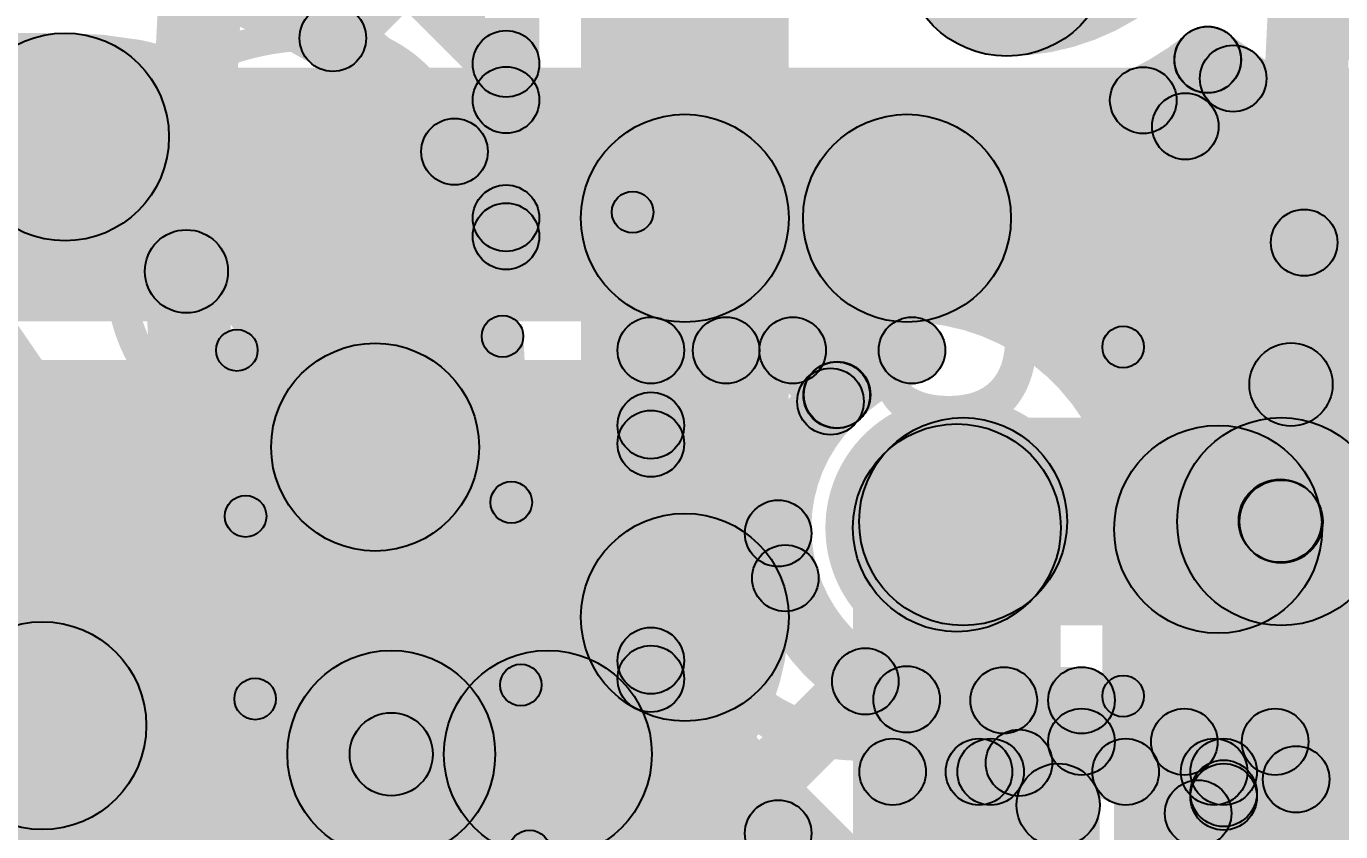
# Model space of a CAD drawing. Header units: millimetres. Extents: x -2.17 to 2.17, y -2.17 to 2.17.
# Drawn here: x -0.6649 to -0.5068, y -0.0664 to 0.0305 of the extents above; entities that cross this region are included whole.
import ezdxf

# ---------------------------------------------------------------- set-up
doc = ezdxf.new("R2010")
doc.units = ezdxf.units.MM
doc.header["$MEASUREMENT"] = 0
for name, color, linetype in [('BottomLayer', 5, 'Continuous'), ('BottomOverlay', 54, 'Continuous'), ('BottomPaste', 16, 'Continuous'), ('BottomSolder', 6, 'Continuous'), ('Mechanical1', 6, 'Continuous'), ('Mechanical2', 216, 'Continuous'), ('TopLayer', 1, 'Continuous'), ('TopOverlay', 2, 'Continuous'), ('TopPaste', 8, 'Continuous'), ('TopSolder', 216, 'Continuous'), ('ViaHoleLayer', 16, 'Continuous')]:
    doc.layers.add(name, color=color, linetype=linetype)

# ---------------------------------------------------------------- blocks, each defined once
blk = doc.blocks.new('R__0603_B_82')
at = {"layer": 'BottomLayer'}
for points in [[(-0.045, -0.0175), (-0.045, 0.0175), (-0.015, 0.0175), (-0.015, -0.0175)], [(0.015, -0.0175), (0.015, 0.0175), (0.045, 0.0175), (0.045, -0.0175)]]:
    blk.add_hatch(color=5, dxfattribs=at).paths.add_polyline_path(points)
at = {"layer": 'BottomOverlay'}
h = blk.add_hatch(color=54, dxfattribs=at)
edge = h.paths.add_edge_path()
edge.add_arc((-0.049, 0.021), 0.0025, 0, 360)
h = blk.add_hatch(color=54, dxfattribs=at)
edge = h.paths.add_edge_path()
edge.add_arc((-0.049, 0.021), 0.0025, 0, 360)
for points in [[(0.049, 0.0235), (0.049, 0.0185), (-0.049, 0.0185), (-0.049, 0.0235)], [(-0.0515, 0.021), (-0.0465, 0.021), (-0.0465, -0.021), (-0.0515, -0.021)], [(0.0465, 0.021), (0.0515, 0.021), (0.0515, -0.021), (0.0465, -0.021)], [(0.049, -0.0185), (0.049, -0.0235), (-0.049, -0.0235), (-0.049, -0.0185)]]:
    blk.add_hatch(color=54, dxfattribs=at).paths.add_polyline_path(points)
h = blk.add_hatch(color=54, dxfattribs=at)
edge = h.paths.add_edge_path()
edge.add_arc((0.049, 0.021), 0.0025, 0, 360)
h = blk.add_hatch(color=54, dxfattribs=at)
edge = h.paths.add_edge_path()
edge.add_arc((0.049, 0.021), 0.0025, 0, 360)
h = blk.add_hatch(color=54, dxfattribs=at)
edge = h.paths.add_edge_path()
edge.add_arc((-0.049, -0.021), 0.0025, 0, 360)
h = blk.add_hatch(color=54, dxfattribs=at)
edge = h.paths.add_edge_path()
edge.add_arc((-0.049, -0.021), 0.0025, 0, 360)
h = blk.add_hatch(color=54, dxfattribs=at)
edge = h.paths.add_edge_path()
edge.add_arc((0.049, -0.021), 0.0025, 0, 360)
h = blk.add_hatch(color=54, dxfattribs=at)
edge = h.paths.add_edge_path()
edge.add_arc((0.049, -0.021), 0.0025, 0, 360)
at = {"layer": 'BottomPaste'}
for points in [[(-0.045, -0.0175), (-0.045, 0.0175), (-0.015, 0.0175), (-0.015, -0.0175)], [(0.015, -0.0175), (0.015, 0.0175), (0.045, 0.0175), (0.045, -0.0175)]]:
    blk.add_hatch(color=16, dxfattribs=at).paths.add_polyline_path(points)
at = {"layer": 'BottomSolder'}
for points in [[(-0.049, -0.0215), (-0.049, 0.0215), (-0.011, 0.0215), (-0.011, -0.0215)], [(0.011, -0.0215), (0.011, 0.0215), (0.049, 0.0215), (0.049, -0.0215)]]:
    blk.add_hatch(color=6, dxfattribs=at).paths.add_polyline_path(points)
at = {"layer": 'BottomOverlay'}
for centre in [(-0.049, 0.021), (-0.049, 0.021), (0.049, 0.021), (0.049, 0.021), (-0.049, -0.021), (-0.049, -0.021), (0.049, -0.021), (0.049, -0.021)]:
    blk.add_circle(centre, 0.0025, dxfattribs=at)
blk = doc.blocks.new('1255AY_1R0N_P3_B_280')
at = {"layer": 'BottomLayer'}
blk.add_hatch(color=5, dxfattribs=at).paths.add_polyline_path([(0.06102, 0.1122), (0.12402, 0.1122), (0.12402, -0.1122), (0.06102, -0.1122)])
at = {"layer": 'BottomOverlay'}
blk.add_hatch(color=54, dxfattribs=at).paths.add_polyline_path([(0.03925, 0.1215), (0.03925, 0.1165), (-0.03968, 0.1165), (-0.03968, 0.1215)])
h = blk.add_hatch(color=54, dxfattribs=at)
edge = h.paths.add_edge_path()
edge.add_arc((0.03925, 0.119), 0.0025, 0, 360)
at = {"layer": 'BottomPaste'}
blk.add_hatch(color=16, dxfattribs=at).paths.add_polyline_path([(0.06102, 0.1122), (0.12402, 0.1122), (0.12402, -0.1122), (0.06102, -0.1122)])
at = {"layer": 'BottomSolder'}
blk.add_hatch(color=6, dxfattribs=at).paths.add_polyline_path([(0.05702, 0.1162), (0.12802, 0.1162), (0.12802, -0.1162), (0.05702, -0.1162)])
at = {"layer": 'BottomOverlay'}
blk.add_circle((0.03925, 0.119), 0.0025, dxfattribs=at)
blk = doc.blocks.new('C__0402_414')
at = {"layer": 'TopLayer'}
for points in [[(-0.0275, -0.0125), (-0.0275, 0.0125), (-0.0095, 0.0125), (-0.0095, -0.0125)], [(0.0095, -0.0125), (0.0095, 0.0125), (0.0275, 0.0125), (0.0275, -0.0125)]]:
    blk.add_hatch(color=1, dxfattribs=at).paths.add_polyline_path(points)
at = {"layer": 'TopOverlay'}
h = blk.add_hatch(color=2, dxfattribs=at)
edge = h.paths.add_edge_path()
edge.add_arc((-0.031, 0.016), 0.0025, 0, 360)
h = blk.add_hatch(color=2, dxfattribs=at)
edge = h.paths.add_edge_path()
edge.add_arc((-0.031, 0.016), 0.0025, 0, 360)
for points in [[(-0.011, 0.0185), (-0.011, 0.0135), (-0.031, 0.0135), (-0.031, 0.0185)], [(0.031, 0.0185), (0.031, 0.0135), (0.011, 0.0135), (0.011, 0.0185)], [(-0.0335, 0.016), (-0.0285, 0.016), (-0.0285, -0.016), (-0.0335, -0.016)], [(0.0285, 0.016), (0.0335, 0.016), (0.0335, -0.016), (0.0285, -0.016)], [(-0.011, -0.0135), (-0.011, -0.0185), (-0.031, -0.0185), (-0.031, -0.0135)], [(0.031, -0.0135), (0.031, -0.0185), (0.011, -0.0185), (0.011, -0.0135)]]:
    blk.add_hatch(color=2, dxfattribs=at).paths.add_polyline_path(points)
h = blk.add_hatch(color=2, dxfattribs=at)
edge = h.paths.add_edge_path()
edge.add_arc((-0.011, 0.016), 0.0025, 0, 360)
h = blk.add_hatch(color=2, dxfattribs=at)
edge = h.paths.add_edge_path()
edge.add_arc((0.011, 0.016), 0.0025, 0, 360)
h = blk.add_hatch(color=2, dxfattribs=at)
edge = h.paths.add_edge_path()
edge.add_arc((0.031, 0.016), 0.0025, 0, 360)
h = blk.add_hatch(color=2, dxfattribs=at)
edge = h.paths.add_edge_path()
edge.add_arc((0.031, 0.016), 0.0025, 0, 360)
h = blk.add_hatch(color=2, dxfattribs=at)
edge = h.paths.add_edge_path()
edge.add_arc((-0.031, -0.016), 0.0025, 0, 360)
h = blk.add_hatch(color=2, dxfattribs=at)
edge = h.paths.add_edge_path()
edge.add_arc((-0.031, -0.016), 0.0025, 0, 360)
h = blk.add_hatch(color=2, dxfattribs=at)
edge = h.paths.add_edge_path()
edge.add_arc((-0.011, -0.016), 0.0025, 0, 360)
h = blk.add_hatch(color=2, dxfattribs=at)
edge = h.paths.add_edge_path()
edge.add_arc((0.011, -0.016), 0.0025, 0, 360)
h = blk.add_hatch(color=2, dxfattribs=at)
edge = h.paths.add_edge_path()
edge.add_arc((0.031, -0.016), 0.0025, 0, 360)
h = blk.add_hatch(color=2, dxfattribs=at)
edge = h.paths.add_edge_path()
edge.add_arc((0.031, -0.016), 0.0025, 0, 360)
at = {"layer": 'TopPaste'}
for points in [[(-0.0275, -0.0125), (-0.0275, 0.0125), (-0.0095, 0.0125), (-0.0095, -0.0125)], [(0.0095, -0.0125), (0.0095, 0.0125), (0.0275, 0.0125), (0.0275, -0.0125)]]:
    blk.add_hatch(color=8, dxfattribs=at).paths.add_polyline_path(points)
at = {"layer": 'TopSolder'}
for points in [[(-0.02986, -0.01486), (-0.02986, 0.01486), (-0.00714, 0.01486), (-0.00714, -0.01486)], [(0.00714, -0.01486), (0.00714, 0.01486), (0.02986, 0.01486), (0.02986, -0.01486)]]:
    blk.add_hatch(color=216, dxfattribs=at).paths.add_polyline_path(points)
at = {"layer": 'TopOverlay'}
for centre in [(-0.031, 0.016), (-0.031, 0.016), (-0.011, 0.016), (0.011, 0.016), (0.031, 0.016), (0.031, 0.016), (-0.031, -0.016), (-0.031, -0.016), (-0.011, -0.016), (0.011, -0.016), (0.031, -0.016), (0.031, -0.016)]:
    blk.add_circle(centre, 0.0025, dxfattribs=at)

msp = doc.modelspace()

# ---------------------------------------------------------------- hatches: boundary and pattern name
at = {"layer": 'BottomLayer'}
for points in [[(-0.693, 0.0005), (-0.693, 0.0255), (-0.47339, 0.0255), (-0.47339, 0.0005)], [(-0.5898, -0.0125), (-0.5898, -0.0045), (-0.5584, -0.0045), (-0.5584, -0.0125)], [(-0.58697, -0.02037), (-0.59262, -0.01471), (-0.58358, -0.00567), (-0.57792, -0.01133)], [(-0.57557, -0.01133), (-0.56992, -0.00567), (-0.56457, -0.01102), (-0.57023, -0.01668)], [(-0.5858, -0.08564), (-0.5938, -0.08564), (-0.5938, -0.0085), (-0.5858, -0.0085)], [(-0.59262, -0.02256), (-0.58697, -0.01691), (-0.57081, -0.03307), (-0.57646, -0.03872)], [(-0.55225, -0.0416), (-0.55225, -0.0166), (-0.514, -0.0166), (-0.514, -0.0416)], [(-0.54416, -0.03869), (-0.56184, -0.02102), (-0.56109, -0.02026), (-0.54341, -0.03794)], [(-0.51764, -0.03254), (-0.51057, -0.02546), (-0.51046, -0.02557), (-0.51754, -0.03264)], [(-0.58697, -0.04866), (-0.59262, -0.043), (-0.57732, -0.02769), (-0.57166, -0.03335)], [(-0.59262, -0.05085), (-0.58697, -0.04519), (-0.55922, -0.07293), (-0.56488, -0.07859)], [(-0.58697, -0.07694), (-0.59262, -0.07128), (-0.56684, -0.04549), (-0.56118, -0.05115)], [(-0.54736, -0.0546), (-0.54736, -0.0466), (-0.538, -0.0466), (-0.538, -0.0546)], [(-0.56187, -0.05332), (-0.55621, -0.04766), (-0.5475, -0.05637), (-0.55316, -0.06203)], [(-0.5427, -0.06095), (-0.54835, -0.0553), (-0.54083, -0.04777), (-0.53517, -0.05343)], [(-0.534, -0.0556), (-0.542, -0.0556), (-0.542, -0.0506), (-0.534, -0.0506)], [(-0.538, -0.0596), (-0.538, -0.0516), (-0.49, -0.0516), (-0.49, -0.0596)], [(-0.52847, -0.05843), (-0.52281, -0.05277), (-0.51922, -0.05637), (-0.52488, -0.06203)], [(-0.51808, -0.06462), (-0.52373, -0.05896), (-0.51755, -0.05277), (-0.51189, -0.05843)], [(-0.56072, -0.0632), (-0.56072, -0.0552), (-0.54894, -0.0552), (-0.54894, -0.0632)], [(-0.53269, -0.0632), (-0.53269, -0.0552), (-0.52091, -0.0552), (-0.52091, -0.0632)], [(-0.51219, -0.0641), (-0.51219, -0.0561), (-0.48146, -0.0561), (-0.48146, -0.0641)], [(-0.55672, -0.07098), (-0.56472, -0.07098), (-0.56472, -0.0592), (-0.55672, -0.0592)], [(-0.51691, -0.06222), (-0.52491, -0.06222), (-0.52491, -0.0592), (-0.51691, -0.0592)], [(-0.53581, -0.0791), (-0.54581, -0.0791), (-0.54581, -0.0632), (-0.53581, -0.0632)]]:
    msp.add_hatch(color=5, dxfattribs=at).paths.add_polyline_path(points)
h = msp.add_hatch(color=5, dxfattribs=at)
edge = h.paths.add_edge_path()
edge.add_arc((-0.5898, -0.0085), 0.004, 0, 360)
h = msp.add_hatch(color=5, dxfattribs=at)
edge = h.paths.add_edge_path()
edge.add_arc((-0.5898, -0.0085), 0.004, 0, 360)
h = msp.add_hatch(color=5, dxfattribs=at)
edge = h.paths.add_edge_path()
edge.add_arc((-0.58075, -0.0085), 0.004, 0, 360)
h = msp.add_hatch(color=5, dxfattribs=at)
edge = h.paths.add_edge_path()
edge.add_arc((-0.57274, -0.0085), 0.004, 0, 360)
h = msp.add_hatch(color=5, dxfattribs=at)
edge = h.paths.add_edge_path()
edge.add_arc((-0.5584, -0.0085), 0.004, 0, 360)
h = msp.add_hatch(color=5, dxfattribs=at)
edge = h.paths.add_edge_path()
edge.add_arc((-0.5584, -0.0085), 0.004, 0, 360)
h = msp.add_hatch(color=5, dxfattribs=at)
edge = h.paths.add_edge_path()
edge.add_arc((-0.5584, -0.0085), 0.004, 0, 360)
h = msp.add_hatch(color=5, dxfattribs=at)
edge = h.paths.add_edge_path()
edge.add_arc((-0.5682, -0.01465), 0.004, 0, 360)
h = msp.add_hatch(color=5, dxfattribs=at)
edge = h.paths.add_edge_path()
edge.add_arc((-0.56745, -0.0139), 0.004, 0, 360)
h = msp.add_hatch(color=5, dxfattribs=at)
edge = h.paths.add_edge_path()
edge.add_arc((-0.56745, -0.0139), 0.004, 0, 360)
h = msp.add_hatch(color=5, dxfattribs=at)
edge = h.paths.add_edge_path()
edge.add_arc((-0.5674, -0.01385), 0.004, 0, 360)
h = msp.add_hatch(color=5, dxfattribs=at)
edge = h.paths.add_edge_path()
edge.add_arc((-0.5898, -0.01754), 0.004, 0, 360)
h = msp.add_hatch(color=5, dxfattribs=at)
edge = h.paths.add_edge_path()
edge.add_arc((-0.5898, -0.01973), 0.004, 0, 360)
h = msp.add_hatch(color=5, dxfattribs=at)
edge = h.paths.add_edge_path()
edge.add_arc((-0.553, -0.02985), 0.0125, 0, 360)
h = msp.add_hatch(color=5, dxfattribs=at)
edge = h.paths.add_edge_path()
edge.add_arc((-0.55225, -0.0291), 0.0125, 0, 360)
h = msp.add_hatch(color=5, dxfattribs=at)
edge = h.paths.add_edge_path()
edge.add_arc((-0.55225, -0.0291), 0.0125, 0, 360)
h = msp.add_hatch(color=5, dxfattribs=at)
edge = h.paths.add_edge_path()
edge.add_arc((-0.514, -0.0291), 0.0125, 0, 360)
h = msp.add_hatch(color=5, dxfattribs=at)
edge = h.paths.add_edge_path()
edge.add_arc((-0.553, -0.02985), 0.01181, 0, 360)
h = msp.add_hatch(color=5, dxfattribs=at)
edge = h.paths.add_edge_path()
edge.add_arc((-0.5141, -0.029), 0.005, 0, 360)
h = msp.add_hatch(color=5, dxfattribs=at)
edge = h.paths.add_edge_path()
edge.add_arc((-0.514, -0.0291), 0.005, 0, 360)
h = msp.add_hatch(color=5, dxfattribs=at)
edge = h.paths.add_edge_path()
edge.add_arc((-0.57449, -0.03052), 0.004, 0, 360)
h = msp.add_hatch(color=5, dxfattribs=at)
edge = h.paths.add_edge_path()
edge.add_arc((-0.57363, -0.0359), 0.004, 0, 360)
h = msp.add_hatch(color=5, dxfattribs=at)
edge = h.paths.add_edge_path()
edge.add_arc((-0.5898, -0.04583), 0.004, 0, 360)
h = msp.add_hatch(color=5, dxfattribs=at)
edge = h.paths.add_edge_path()
edge.add_arc((-0.5898, -0.04802), 0.004, 0, 360)
h = msp.add_hatch(color=5, dxfattribs=at)
edge = h.paths.add_edge_path()
edge.add_arc((-0.56401, -0.04832), 0.004, 0, 360)
h = msp.add_hatch(color=5, dxfattribs=at)
edge = h.paths.add_edge_path()
edge.add_arc((-0.55904, -0.05049), 0.004, 0, 360)
h = msp.add_hatch(color=5, dxfattribs=at)
edge = h.paths.add_edge_path()
edge.add_arc((-0.54736, -0.0506), 0.004, 0, 360)
h = msp.add_hatch(color=5, dxfattribs=at)
edge = h.paths.add_edge_path()
edge.add_arc((-0.54736, -0.0506), 0.004, 0, 360)
h = msp.add_hatch(color=5, dxfattribs=at)
edge = h.paths.add_edge_path()
edge.add_arc((-0.538, -0.0506), 0.004, 0, 360)
h = msp.add_hatch(color=5, dxfattribs=at)
edge = h.paths.add_edge_path()
edge.add_arc((-0.538, -0.0506), 0.004, 0, 360)
h = msp.add_hatch(color=5, dxfattribs=at)
edge = h.paths.add_edge_path()
edge.add_arc((-0.538, -0.0506), 0.004, 0, 360)
h = msp.add_hatch(color=5, dxfattribs=at)
edge = h.paths.add_edge_path()
edge.add_arc((-0.538, -0.0556), 0.004, 0, 360)
h = msp.add_hatch(color=5, dxfattribs=at)
edge = h.paths.add_edge_path()
edge.add_arc((-0.538, -0.0556), 0.004, 0, 360)
h = msp.add_hatch(color=5, dxfattribs=at)
edge = h.paths.add_edge_path()
edge.add_arc((-0.52564, -0.0556), 0.004, 0, 360)
h = msp.add_hatch(color=5, dxfattribs=at)
edge = h.paths.add_edge_path()
edge.add_arc((-0.51472, -0.0556), 0.004, 0, 360)
h = msp.add_hatch(color=5, dxfattribs=at)
edge = h.paths.add_edge_path()
edge.add_arc((-0.56072, -0.0592), 0.004, 0, 360)
h = msp.add_hatch(color=5, dxfattribs=at)
edge = h.paths.add_edge_path()
edge.add_arc((-0.56072, -0.0592), 0.004, 0, 360)
h = msp.add_hatch(color=5, dxfattribs=at)
edge = h.paths.add_edge_path()
edge.add_arc((-0.55033, -0.0592), 0.004, 0, 360)
h = msp.add_hatch(color=5, dxfattribs=at)
edge = h.paths.add_edge_path()
edge.add_arc((-0.54894, -0.0592), 0.004, 0, 360)
h = msp.add_hatch(color=5, dxfattribs=at)
edge = h.paths.add_edge_path()
edge.add_arc((-0.54894, -0.0592), 0.004, 0, 360)
h = msp.add_hatch(color=5, dxfattribs=at)
edge = h.paths.add_edge_path()
edge.add_arc((-0.54553, -0.05813), 0.004, 0, 360)
h = msp.add_hatch(color=5, dxfattribs=at)
edge = h.paths.add_edge_path()
edge.add_arc((-0.53269, -0.0592), 0.004, 0, 360)
h = msp.add_hatch(color=5, dxfattribs=at)
edge = h.paths.add_edge_path()
edge.add_arc((-0.53269, -0.0592), 0.004, 0, 360)
h = msp.add_hatch(color=5, dxfattribs=at)
edge = h.paths.add_edge_path()
edge.add_arc((-0.52205, -0.0592), 0.004, 0, 360)
h = msp.add_hatch(color=5, dxfattribs=at)
edge = h.paths.add_edge_path()
edge.add_arc((-0.52091, -0.0592), 0.004, 0, 360)
h = msp.add_hatch(color=5, dxfattribs=at)
edge = h.paths.add_edge_path()
edge.add_arc((-0.52091, -0.0592), 0.004, 0, 360)
h = msp.add_hatch(color=5, dxfattribs=at)
edge = h.paths.add_edge_path()
edge.add_arc((-0.51219, -0.0601), 0.004, 0, 360)
h = msp.add_hatch(color=5, dxfattribs=at)
edge = h.paths.add_edge_path()
edge.add_arc((-0.51219, -0.0601), 0.004, 0, 360)
h = msp.add_hatch(color=5, dxfattribs=at)
edge = h.paths.add_edge_path()
edge.add_arc((-0.54081, -0.0632), 0.005, 0, 360)
h = msp.add_hatch(color=5, dxfattribs=at)
edge = h.paths.add_edge_path()
edge.add_arc((-0.52091, -0.06179), 0.004, 0, 360)
h = msp.add_hatch(color=5, dxfattribs=at)
edge = h.paths.add_edge_path()
edge.add_arc((-0.52091, -0.06222), 0.004, 0, 360)
h = msp.add_hatch(color=5, dxfattribs=at)
edge = h.paths.add_edge_path()
edge.add_arc((-0.52091, -0.06222), 0.004, 0, 360)
h = msp.add_hatch(color=5, dxfattribs=at)
edge = h.paths.add_edge_path()
edge.add_arc((-0.52091, -0.06222), 0.004, 0, 360)
h = msp.add_hatch(color=5, dxfattribs=at)
edge = h.paths.add_edge_path()
edge.add_arc((-0.52397, -0.0642), 0.004, 0, 360)
at = {"layer": 'BottomSolder'}
h = msp.add_hatch(color=6, dxfattribs=at)
edge = h.paths.add_edge_path()
edge.add_arc((-0.553, -0.02985), 0.01581, 0, 360)
at = {"layer": 'Mechanical1'}
msp.add_hatch(color=6, dxfattribs=at).paths.add_polyline_path([(-2.164, -0.005), (-2.164, 0.005), (0, 0.005), (0, -0.005)])
at = {"layer": 'Mechanical2'}
h = msp.add_hatch(color=216, dxfattribs=at)
edge = h.paths.add_edge_path()
edge.add_arc((-0.64567, 0.001), 0.005, 0, 360)
h = msp.add_hatch(color=216, dxfattribs=at)
edge = h.paths.add_edge_path()
edge.add_arc((-0.51281, -0.01261), 0.005, 0, 360)
at = {"layer": 'TopLayer'}
for points in [[(-0.60322, 0.00739), (-0.61122, 0.00739), (-0.61122, 0.07111), (-0.60322, 0.07111)], [(-0.57322, 0.00739), (-0.59822, 0.00739), (-0.59822, 0.07111), (-0.57322, 0.07111)], [(-0.64083, 0.05393), (-0.63518, 0.05959), (-0.60439, 0.0288), (-0.61004, 0.02314)], [(-0.62522, 0.02623), (-0.63088, 0.03188), (-0.61004, 0.05272), (-0.60439, 0.04706)], [(-0.73382, 0.00467), (-0.73382, 0.02967), (-0.66027, 0.02967), (-0.66027, 0.00467)], [(-0.52567, 0.02362), (-0.52001, 0.02928), (-0.49881, 0.00808), (-0.50447, 0.00242)], [(-0.52269, 0.01562), (-0.52835, 0.02128), (-0.5226, 0.02703), (-0.51694, 0.02137)], [(-0.61059, 0.01257), (-0.61625, 0.01823), (-0.61004, 0.02443), (-0.60439, 0.01878)], [(-0.58572, -0.00511), (-0.58572, 0.01989), (-0.559, 0.01989), (-0.559, -0.00511)], [(-0.5084, 0.00163), (-0.51406, 0.00729), (-0.50387, 0.01747), (-0.49821, 0.01181)], [(-0.57322, -0.04061), (-0.59822, -0.04061), (-0.59822, 0.00739), (-0.57322, 0.00739)], [(-0.5405, -0.185), (-0.5655, -0.185), (-0.5655, -0.02985), (-0.5405, -0.02985)], [(-0.50908, -0.14087), (-0.53408, -0.14087), (-0.53408, -0.03003), (-0.50908, -0.03003)], [(-0.62103, -0.06959), (-0.62103, -0.04459), (-0.60219, -0.04459), (-0.60219, -0.06959)], [(-0.6505, -0.14708), (-0.6755, -0.14708), (-0.6755, -0.05365), (-0.6505, -0.05365)], [(-0.62602, -0.05735), (-0.61604, -0.05682), (-0.61504, -0.0758), (-0.62503, -0.07632)]]:
    msp.add_hatch(color=1, dxfattribs=at).paths.add_polyline_path(points)
h = msp.add_hatch(color=1, dxfattribs=at)
edge = h.paths.add_edge_path()
edge.add_arc((-0.547, 0.03939), 0.0125, 0, 360)
h = msp.add_hatch(color=1, dxfattribs=at)
edge = h.paths.add_edge_path()
edge.add_arc((-0.62805, 0.02906), 0.004, 0, 360)
h = msp.add_hatch(color=1, dxfattribs=at)
edge = h.paths.add_edge_path()
edge.add_arc((-0.52284, 0.02645), 0.004, 0, 360)
h = msp.add_hatch(color=1, dxfattribs=at)
edge = h.paths.add_edge_path()
edge.add_arc((-0.52282, 0.02646), 0.004, 0, 360)
h = msp.add_hatch(color=1, dxfattribs=at)
edge = h.paths.add_edge_path()
edge.add_arc((-0.52282, 0.02646), 0.004, 0, 360)
h = msp.add_hatch(color=1, dxfattribs=at)
edge = h.paths.add_edge_path()
edge.add_arc((-0.66027, 0.01717), 0.0125, 0, 360)
h = msp.add_hatch(color=1, dxfattribs=at)
edge = h.paths.add_edge_path()
edge.add_arc((-0.66027, 0.01717), 0.0125, 0, 360)
h = msp.add_hatch(color=1, dxfattribs=at)
edge = h.paths.add_edge_path()
edge.add_arc((-0.60722, 0.02597), 0.004, 0, 360)
h = msp.add_hatch(color=1, dxfattribs=at)
edge = h.paths.add_edge_path()
edge.add_arc((-0.51977, 0.0242), 0.004, 0, 360)
h = msp.add_hatch(color=1, dxfattribs=at)
edge = h.paths.add_edge_path()
edge.add_arc((-0.60722, 0.02161), 0.004, 0, 360)
h = msp.add_hatch(color=1, dxfattribs=at)
edge = h.paths.add_edge_path()
edge.add_arc((-0.53058, 0.02158), 0.004, 0, 360)
h = msp.add_hatch(color=1, dxfattribs=at)
edge = h.paths.add_edge_path()
edge.add_arc((-0.53058, 0.02158), 0.004, 0, 360)
h = msp.add_hatch(color=1, dxfattribs=at)
edge = h.paths.add_edge_path()
edge.add_arc((-0.52552, 0.01845), 0.004, 0, 360)
h = msp.add_hatch(color=1, dxfattribs=at)
edge = h.paths.add_edge_path()
edge.add_arc((-0.61342, 0.0154), 0.004, 0, 360)
h = msp.add_hatch(color=1, dxfattribs=at)
edge = h.paths.add_edge_path()
edge.add_arc((-0.58572, 0.00739), 0.0125, 0, 360)
h = msp.add_hatch(color=1, dxfattribs=at)
edge = h.paths.add_edge_path()
edge.add_arc((-0.58572, 0.00739), 0.0125, 0, 360)
h = msp.add_hatch(color=1, dxfattribs=at)
edge = h.paths.add_edge_path()
edge.add_arc((-0.58572, 0.00739), 0.0125, 0, 360)
h = msp.add_hatch(color=1, dxfattribs=at)
edge = h.paths.add_edge_path()
edge.add_arc((-0.559, 0.00739), 0.0125, 0, 360)
h = msp.add_hatch(color=1, dxfattribs=at)
edge = h.paths.add_edge_path()
edge.add_arc((-0.559, 0.00739), 0.0125, 0, 360)
h = msp.add_hatch(color=1, dxfattribs=at)
edge = h.paths.add_edge_path()
edge.add_arc((-0.60722, 0.00739), 0.004, 0, 360)
h = msp.add_hatch(color=1, dxfattribs=at)
edge = h.paths.add_edge_path()
edge.add_arc((-0.60722, 0.00522), 0.004, 0, 360)
h = msp.add_hatch(color=1, dxfattribs=at)
edge = h.paths.add_edge_path()
edge.add_arc((-0.51123, 0.00446), 0.004, 0, 360)
h = msp.add_hatch(color=1, dxfattribs=at)
edge = h.paths.add_edge_path()
edge.add_arc((-0.62297, -0.02014), 0.0125, 0, 360)
h = msp.add_hatch(color=1, dxfattribs=at)
edge = h.paths.add_edge_path()
edge.add_arc((-0.553, -0.02985), 0.0125, 0, 360)
h = msp.add_hatch(color=1, dxfattribs=at)
edge = h.paths.add_edge_path()
edge.add_arc((-0.553, -0.02985), 0.01181, 0, 360)
h = msp.add_hatch(color=1, dxfattribs=at)
edge = h.paths.add_edge_path()
edge.add_arc((-0.52158, -0.03003), 0.0125, 0, 360)
h = msp.add_hatch(color=1, dxfattribs=at)
edge = h.paths.add_edge_path()
edge.add_arc((-0.52158, -0.03003), 0.0125, 0, 360)
h = msp.add_hatch(color=1, dxfattribs=at)
edge = h.paths.add_edge_path()
edge.add_arc((-0.58572, -0.04061), 0.0125, 0, 360)
h = msp.add_hatch(color=1, dxfattribs=at)
edge = h.paths.add_edge_path()
edge.add_arc((-0.58572, -0.04061), 0.0125, 0, 360)
h = msp.add_hatch(color=1, dxfattribs=at)
edge = h.paths.add_edge_path()
edge.add_arc((-0.663, -0.05365), 0.0125, 0, 360)
h = msp.add_hatch(color=1, dxfattribs=at)
edge = h.paths.add_edge_path()
edge.add_arc((-0.663, -0.05365), 0.0125, 0, 360)
h = msp.add_hatch(color=1, dxfattribs=at)
edge = h.paths.add_edge_path()
edge.add_arc((-0.62103, -0.05709), 0.0125, 0, 360)
h = msp.add_hatch(color=1, dxfattribs=at)
edge = h.paths.add_edge_path()
edge.add_arc((-0.60219, -0.05709), 0.0125, 0, 360)
h = msp.add_hatch(color=1, dxfattribs=at)
edge = h.paths.add_edge_path()
edge.add_arc((-0.60219, -0.05709), 0.0125, 0, 360)
h = msp.add_hatch(color=1, dxfattribs=at)
edge = h.paths.add_edge_path()
edge.add_arc((-0.62103, -0.05709), 0.005, 0, 360)
h = msp.add_hatch(color=1, dxfattribs=at)
edge = h.paths.add_edge_path()
edge.add_arc((-0.5745, -0.0666), 0.004, 0, 360)
h = msp.add_hatch(color=1, dxfattribs=at)
edge = h.paths.add_edge_path()
edge.add_arc((-0.5745, -0.0666), 0.004, 0, 360)
at = {"layer": 'TopSolder'}
h = msp.add_hatch(color=216, dxfattribs=at)
edge = h.paths.add_edge_path()
edge.add_arc((-0.553, -0.02985), 0.01581, 0, 360)
at = {"layer": 'ViaHoleLayer'}
h = msp.add_hatch(color=16, dxfattribs=at)
edge = h.paths.add_edge_path()
edge.add_arc((-0.553, -0.02985), 0.00591, 0, 360)

# ---------------------------------------------------------------- linework, layer by layer
at = {"layer": 'BottomLayer', "const_width": 0.008}
for points in [[(-0.56745, -0.0139, -0.124497), (-0.5584, -0.0085)], [(-0.56745, -0.0139, -0.124497), (-0.5584, -0.0085)], [(-0.54736, -0.0506, -0.768704), (-0.5682, -0.01465)], [(-0.54894, -0.0592, -0.196238), (-0.53269, -0.0592)], [(-0.52091, -0.06222, -0.119718), (-0.51219, -0.0601)], [(-0.52397, -0.0642, -0.048113), (-0.52091, -0.06222)]]:
    msp.add_lwpolyline(points, format="xyb", dxfattribs=at)
at = {"layer": 'BottomLayer'}
for centre, radius in [((-0.5898, -0.0085), 0.004), ((-0.5898, -0.0085), 0.004), ((-0.58075, -0.0085), 0.004), ((-0.57274, -0.0085), 0.004), ((-0.5584, -0.0085), 0.004), ((-0.5584, -0.0085), 0.004), ((-0.5584, -0.0085), 0.004), ((-0.5682, -0.01465), 0.004), ((-0.56745, -0.0139), 0.004), ((-0.56745, -0.0139), 0.004), ((-0.5674, -0.01385), 0.004), ((-0.5898, -0.01754), 0.004), ((-0.5898, -0.01973), 0.004), ((-0.553, -0.02985), 0.0125), ((-0.55225, -0.0291), 0.0125), ((-0.55225, -0.0291), 0.0125), ((-0.514, -0.0291), 0.0125), ((-0.5141, -0.029), 0.005), ((-0.514, -0.0291), 0.005), ((-0.57449, -0.03052), 0.004), ((-0.57363, -0.0359), 0.004), ((-0.5898, -0.04583), 0.004), ((-0.5898, -0.04802), 0.004), ((-0.56401, -0.04832), 0.004), ((-0.55904, -0.05049), 0.004), ((-0.54736, -0.0506), 0.004), ((-0.54736, -0.0506), 0.004), ((-0.538, -0.0506), 0.004), ((-0.538, -0.0506), 0.004), ((-0.538, -0.0506), 0.004), ((-0.538, -0.0556), 0.004), ((-0.538, -0.0556), 0.004), ((-0.52564, -0.0556), 0.004), ((-0.51472, -0.0556), 0.004), ((-0.56072, -0.0592), 0.004), ((-0.56072, -0.0592), 0.004), ((-0.55033, -0.0592), 0.004), ((-0.54894, -0.0592), 0.004), ((-0.54894, -0.0592), 0.004), ((-0.54553, -0.05813), 0.004), ((-0.53269, -0.0592), 0.004), ((-0.53269, -0.0592), 0.004), ((-0.52205, -0.0592), 0.004), ((-0.52091, -0.0592), 0.004), ((-0.52091, -0.0592), 0.004), ((-0.51219, -0.0601), 0.004), ((-0.51219, -0.0601), 0.004), ((-0.54081, -0.0632), 0.005), ((-0.52091, -0.06179), 0.004), ((-0.52091, -0.06222), 0.004), ((-0.52091, -0.06222), 0.004), ((-0.52091, -0.06222), 0.004), ((-0.52397, -0.0642), 0.004)]:
    msp.add_circle(centre, radius, dxfattribs=at)
at = {"layer": 'Mechanical2', "const_width": 0.01}
for points in [[(2.16535, 0.001, 1), (-2.16535, 0.001, 1)], [(2.08135, -0.01, 1), (-2.04935, -0.01, 1)], [(1.84055, 0.001, 1), (-1.84055, 0.001, 1)], [(1.6437, 0.001, 1), (-1.6437, 0.001, 1)], [(1.50394, 0, 1), (-1.50394, 0, 1)], [(1.30709, 0.001, 1), (-1.30709, 0.001, 1)], [(1.17323, 0.001, 1), (-1.17323, 0.001, 1)], [(0.97638, 0.001, 1), (-0.97638, 0.001, 1)], [(0.84252, 0.001, 1), (-0.84252, 0.001, 1)], [(0.64567, 0.001, 1), (-0.64567, 0.001, 1)], [(0.51081, -0.01261, 1), (-0.51281, -0.01261, 1)]]:
    msp.add_lwpolyline(points, format="xyb", close=True, dxfattribs=at)
at = {"layer": 'Mechanical2'}
for centre in [(-0.64567, 0.001), (-0.51281, -0.01261)]:
    msp.add_circle(centre, 0.005, dxfattribs=at)
at = {"layer": 'TopLayer'}
for points, const_width in [([(-0.47668, 0.03207, -0.414214), (-0.53013, 0.08552)], 0.025), ([(-0.53013, 0.05626, -0.414214), (-0.547, 0.03939)], 0.025), ([(-0.66027, 0.03867, -0.288897), (-0.60722, 0.00522)], 0.008), ([(-0.52282, 0.02646, -0.059904), (-0.53058, 0.02158)], 0.008), ([(-0.49928, 0.01406, -0.089484), (-0.52282, 0.02646)], 0.008), ([(-0.73382, 0.01717, -0.414214), (-0.663, -0.05365)], 0.025), ([(-0.66027, 0.01717, -0.414214), (-0.62297, -0.02014)], 0.025), ([(-0.53058, 0.02158, -0.273382), (-0.50008, -0.03003)], 0.008), ([(-0.559, 0.00739, -0.414214), (-0.52158, -0.03003)], 0.025), ([(-0.58572, -0.04061, -0.414214), (-0.60219, -0.05709)], 0.025), ([(-0.5745, -0.0666, -0.147083), (-0.59342, -0.07756)], 0.008)]:
    msp.add_lwpolyline(points, format="xyb", dxfattribs=dict(at, const_width=const_width))
for centre, radius in [((-0.547, 0.03939), 0.0125), ((-0.62805, 0.02906), 0.004), ((-0.52284, 0.02645), 0.004), ((-0.52282, 0.02646), 0.004), ((-0.52282, 0.02646), 0.004), ((-0.66027, 0.01717), 0.0125), ((-0.66027, 0.01717), 0.0125), ((-0.60722, 0.02597), 0.004), ((-0.51977, 0.0242), 0.004), ((-0.60722, 0.02161), 0.004), ((-0.53058, 0.02158), 0.004), ((-0.53058, 0.02158), 0.004), ((-0.52552, 0.01845), 0.004), ((-0.61342, 0.0154), 0.004), ((-0.58572, 0.00739), 0.0125), ((-0.58572, 0.00739), 0.0125), ((-0.58572, 0.00739), 0.0125), ((-0.559, 0.00739), 0.0125), ((-0.559, 0.00739), 0.0125), ((-0.60722, 0.00739), 0.004), ((-0.60722, 0.00522), 0.004), ((-0.51123, 0.00446), 0.004), ((-0.62297, -0.02014), 0.0125), ((-0.553, -0.02985), 0.0125), ((-0.52158, -0.03003), 0.0125), ((-0.52158, -0.03003), 0.0125), ((-0.58572, -0.04061), 0.0125), ((-0.58572, -0.04061), 0.0125), ((-0.663, -0.05365), 0.0125), ((-0.663, -0.05365), 0.0125), ((-0.62103, -0.05709), 0.0125), ((-0.60219, -0.05709), 0.0125), ((-0.60219, -0.05709), 0.0125), ((-0.62103, -0.05709), 0.005), ((-0.5745, -0.0666), 0.004), ((-0.5745, -0.0666), 0.004)]:
    msp.add_circle(centre, radius, dxfattribs=at)

# ---------------------------------------------------------------- block references
for name, p, rotation in [('1255AY_1R0N_P3_B_280', (-0.711, 0.04737), 270), ('C__0402_414', (-0.622, -0.03861), 93.00000000000001), ('R__0603_B_82', (-0.484, -0.0291), 180)]:
    msp.add_blockref(name, p, dxfattribs=dict(rotation=rotation))

# ---------------------------------------------------------------- texts
at = {"layer": 'BottomOverlay', "text_generation_flag": 2}
msp.add_text('R15', height=0.04, dxfattribs=at).set_placement((-0.437, 0.00164))
msp.add_text('C8', height=0.04, rotation=270, dxfattribs=at).set_placement((-0.584, -0.06061))
at = {"layer": 'TopOverlay'}
msp.add_text('@', height=0.04, rotation=183, dxfattribs=at).set_placement((-0.607, 0.02439))

doc.saveas('drawing.dxf')
